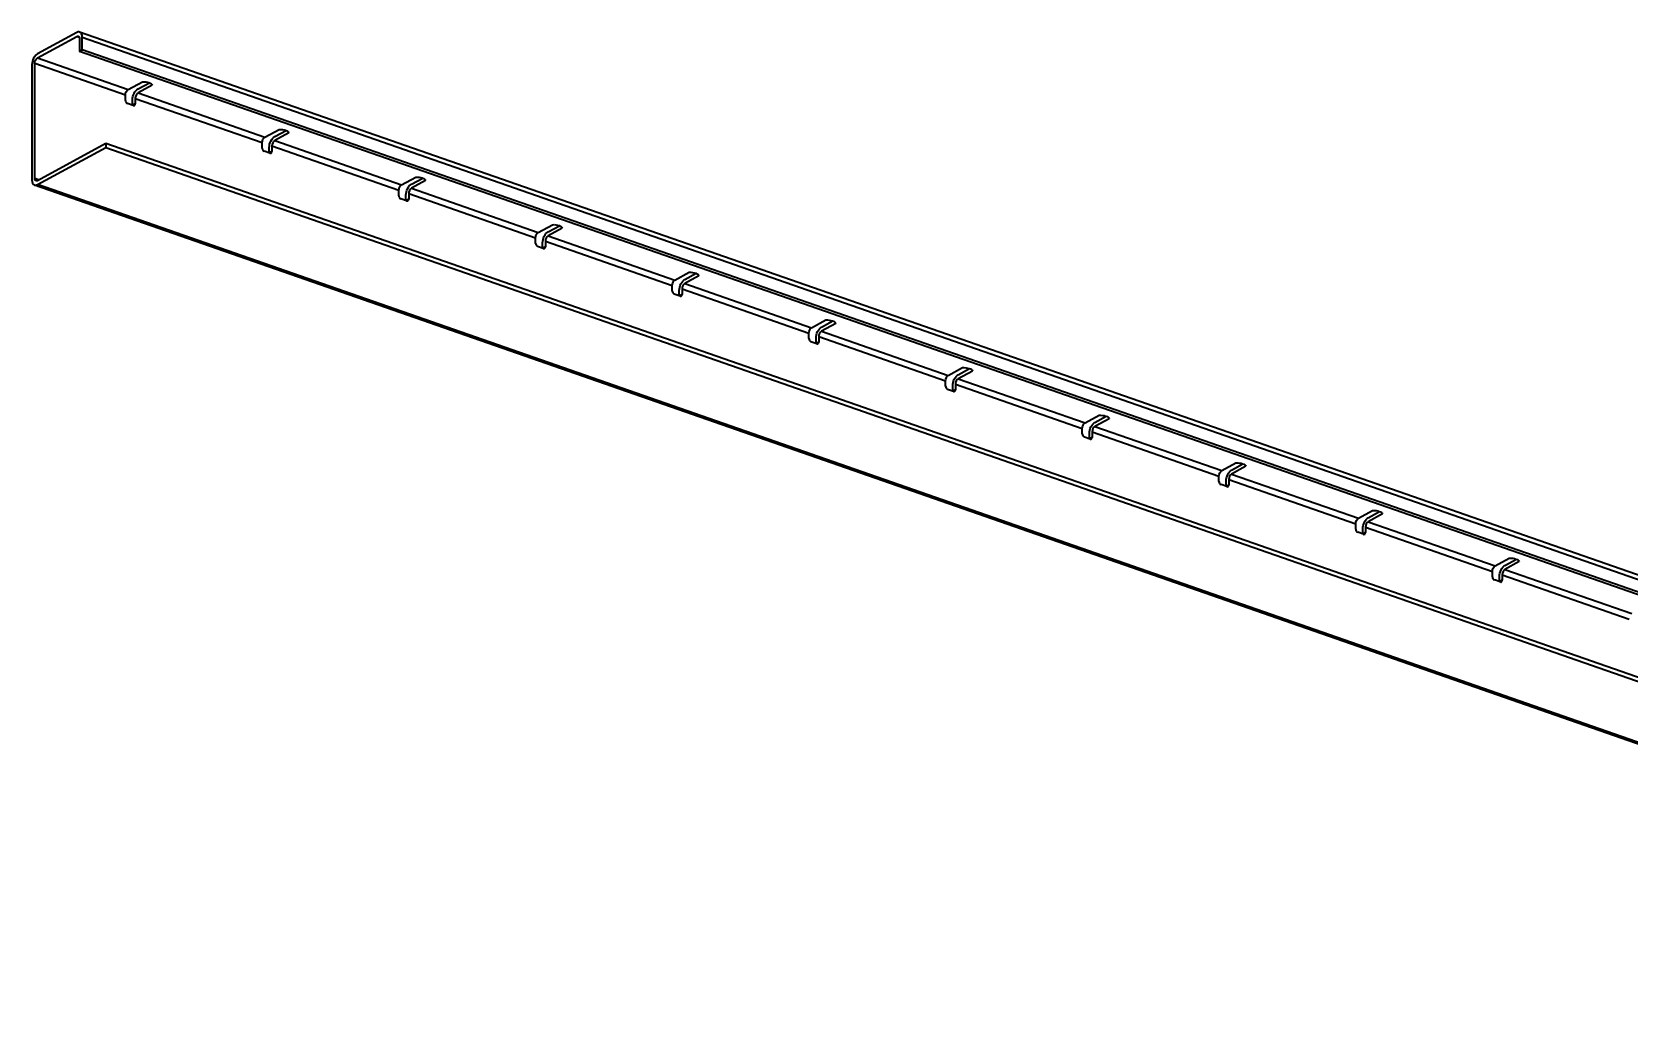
# Model space of a CAD drawing. Header units: millimetres. Extents: x 0 to 420, y 0 to 297.
# Drawn here: x 265 to 356.2, y 166.6 to 222.7 of the extents above; entities that cross this region are included whole.
import ezdxf

# ---------------------------------------------------------------- set-up
doc = ezdxf.new("R2010")
doc.units = ezdxf.units.MM

msp = doc.modelspace()

# ---------------------------------------------------------------- linework, layer by layer
at = {"color": 1, "lineweight": 35}
for p, q in [((267.561, 222.67), (265.312, 221.445)), ((267.604, 222.689), (267.561, 222.67)), ((267.647, 222.699), (267.604, 222.689)), ((267.688, 222.7), (267.647, 222.699)), ((267.726, 222.692), (267.688, 222.7)), ((267.787, 222.653), (267.726, 222.692)), ((403.597, 175.326), (267.726, 222.692)), ((267.834, 222.587), (267.787, 222.653)), ((265.312, 221.22), (267.561, 222.445)), ((267.561, 222.445), (267.604, 222.459)), ((267.561, 222.445), (267.701, 222.396)), ((267.604, 222.459), (267.644, 222.456)), ((267.644, 222.456), (267.674, 222.436)), ((267.674, 222.436), (267.698, 222.403)), ((267.698, 222.403), (267.712, 222.358)), ((267.712, 222.358), (267.717, 222.305)), ((267.717, 222.305), (267.717, 221.585)), ((267.864, 222.497), (267.834, 222.587)), ((267.874, 222.39), (267.864, 222.497)), ((267.874, 221.67), (267.874, 222.39)), ((403.745, 175.024), (267.874, 222.39)), ((265.006, 220.916), (265, 220.825)), ((265, 220.825), (265, 214.254)), ((265.024, 221.01), (265.006, 220.916)), ((265.053, 221.103), (265.024, 221.01)), ((265.091, 221.193), (265.053, 221.103)), ((265.139, 221.274), (265.091, 221.193)), ((265.193, 221.345), (265.139, 221.274)), ((265.156, 220.91), (265.168, 221.002)), ((265.156, 214.339), (265.156, 220.91)), ((265.156, 220.91), (270.341, 219.102)), ((265.168, 221.002), (265.202, 221.094)), ((265.251, 221.403), (265.193, 221.345)), ((265.202, 221.094), (265.253, 221.17)), ((265.312, 221.445), (265.251, 221.403)), ((265.253, 221.17), (265.312, 221.22)), ((265.312, 221.22), (270.497, 219.412)), ((267.717, 221.585), (267.874, 221.67)), ((403.589, 174.219), (267.717, 221.585)), ((403.745, 174.304), (267.874, 221.67)), ((270.341, 219.102), (270.353, 219.195)), ((270.341, 218.787), (270.341, 219.102)), ((270.353, 219.195), (270.387, 219.286)), ((270.387, 219.286), (270.438, 219.362)), ((270.438, 219.362), (270.497, 219.412)), ((270.497, 219.412), (271.309, 219.854)), ((270.753, 218.912), (270.771, 219.006)), ((270.771, 219.006), (270.8, 219.1)), ((270.8, 219.1), (270.839, 219.189)), ((270.839, 219.189), (270.886, 219.271)), ((270.886, 219.271), (270.94, 219.342)), ((270.915, 218.999), (270.903, 218.906)), ((270.949, 219.09), (270.915, 218.999)), ((270.94, 219.342), (270.999, 219.399)), ((271, 219.166), (270.949, 219.09)), ((270.999, 219.399), (271.06, 219.441)), ((271.06, 219.216), (271, 219.166)), ((271.06, 219.441), (271.712, 219.796)), ((271.872, 219.659), (271.06, 219.216)), ((271.06, 219.216), (278.306, 216.69)), ((271.309, 219.854), (271.409, 219.855)), ((271.409, 219.855), (271.507, 219.847)), ((271.507, 219.847), (271.6, 219.831)), ((271.6, 219.831), (271.683, 219.807)), ((271.683, 219.807), (271.755, 219.777)), ((271.755, 219.777), (271.811, 219.741)), ((271.811, 219.741), (271.851, 219.701)), ((271.851, 219.701), (271.872, 219.659)), ((270.341, 218.787), (270.35, 218.732)), ((270.35, 218.732), (270.375, 218.68)), ((270.375, 218.68), (270.413, 218.637)), ((270.413, 218.637), (270.458, 218.611)), ((270.786, 218.497), (270.458, 218.611)), ((270.747, 218.821), (270.753, 218.912)), ((270.747, 218.51), (270.747, 218.821)), ((270.903, 218.591), (270.752, 218.509)), ((270.786, 218.497), (270.824, 218.491)), ((270.824, 218.491), (270.858, 218.5)), ((270.858, 218.5), (270.891, 218.536)), ((270.891, 218.536), (270.903, 218.591)), ((270.903, 218.906), (270.903, 218.591)), ((270.903, 218.906), (278.15, 216.38)), ((269.217, 216.326), (265.312, 214.199)), ((269.217, 216.326), (269.217, 216.101)), ((405.088, 168.96), (269.217, 216.326)), ((278.15, 216.38), (278.162, 216.473)), ((278.15, 216.065), (278.15, 216.38)), ((278.162, 216.473), (278.196, 216.564)), ((278.196, 216.564), (278.246, 216.64)), ((278.246, 216.64), (278.306, 216.69)), ((278.306, 216.69), (279.118, 217.132)), ((278.562, 216.19), (278.58, 216.284)), ((278.58, 216.284), (278.609, 216.378)), ((278.609, 216.378), (278.647, 216.467)), ((278.647, 216.467), (278.695, 216.549)), ((278.695, 216.549), (278.749, 216.62)), ((278.724, 216.277), (278.712, 216.184)), ((278.758, 216.368), (278.724, 216.277)), ((278.749, 216.62), (278.807, 216.677)), ((278.808, 216.444), (278.758, 216.368)), ((278.807, 216.677), (278.868, 216.719)), ((278.868, 216.494), (278.808, 216.444)), ((278.868, 216.719), (279.521, 217.074)), ((279.68, 216.936), (278.868, 216.494)), ((278.868, 216.494), (286.115, 213.968)), ((279.118, 217.132), (279.218, 217.133)), ((279.218, 217.133), (279.316, 217.125)), ((279.316, 217.125), (279.409, 217.109)), ((279.409, 217.109), (279.492, 217.085)), ((279.492, 217.085), (279.564, 217.055)), ((279.564, 217.055), (279.62, 217.019)), ((279.62, 217.019), (279.66, 216.979)), ((279.66, 216.979), (279.68, 216.936)), ((265.312, 213.974), (269.217, 216.101)), ((269.217, 216.101), (405.088, 168.735)), ((278.15, 216.065), (278.159, 216.01)), ((278.159, 216.01), (278.184, 215.957)), ((278.184, 215.957), (278.222, 215.915)), ((278.222, 215.915), (278.267, 215.889)), ((278.595, 215.775), (278.267, 215.889)), ((278.556, 216.099), (278.562, 216.19)), ((278.556, 215.788), (278.556, 216.099)), ((278.712, 215.869), (278.561, 215.787)), ((278.595, 215.775), (278.633, 215.769)), ((278.633, 215.769), (278.667, 215.778)), ((278.667, 215.778), (278.7, 215.814)), ((278.7, 215.814), (278.712, 215.869)), ((278.712, 216.184), (278.712, 215.869)), ((278.712, 216.184), (285.959, 213.658)), ((286.115, 213.968), (286.927, 214.41)), ((286.927, 214.41), (287.027, 214.411)), ((287.027, 214.411), (287.125, 214.403)), ((265, 214.254), (265.01, 214.146)), ((265.01, 214.146), (265.039, 214.057)), ((265.039, 214.057), (265.086, 213.99)), ((265.086, 213.99), (265.148, 213.952)), ((265.148, 213.952), (265.186, 213.944)), ((401.019, 166.587), (265.148, 213.952)), ((265.161, 214.285), (265.156, 214.339)), ((265.156, 214.339), (265.408, 214.251)), ((265.176, 214.24), (265.161, 214.285)), ((265.199, 214.207), (265.176, 214.24)), ((265.186, 213.944), (265.227, 213.945)), ((265.23, 214.188), (265.199, 214.207)), ((265.227, 213.945), (265.269, 213.955)), ((265.27, 214.184), (265.23, 214.188)), ((265.269, 213.955), (265.312, 213.974)), ((265.312, 214.199), (265.27, 214.184)), ((401.184, 166.609), (265.312, 213.974)), ((285.959, 213.658), (285.97, 213.75)), ((285.959, 213.343), (285.959, 213.658)), ((285.97, 213.75), (286.004, 213.842)), ((286.004, 213.842), (286.055, 213.918)), ((286.055, 213.918), (286.115, 213.968)), ((286.371, 213.468), (286.388, 213.562)), ((286.388, 213.562), (286.417, 213.655)), ((286.417, 213.655), (286.456, 213.745)), ((286.456, 213.745), (286.503, 213.827)), ((286.503, 213.827), (286.557, 213.898)), ((286.533, 213.554), (286.521, 213.462)), ((286.566, 213.646), (286.533, 213.554)), ((286.557, 213.898), (286.616, 213.955)), ((286.617, 213.722), (286.566, 213.646)), ((286.616, 213.955), (286.677, 213.997)), ((286.677, 213.772), (286.617, 213.722)), ((286.677, 213.997), (287.329, 214.352)), ((287.489, 214.214), (286.677, 213.772)), ((286.677, 213.772), (293.923, 211.246)), ((287.125, 214.403), (287.217, 214.387)), ((287.217, 214.387), (287.301, 214.363)), ((287.301, 214.363), (287.372, 214.332)), ((287.372, 214.332), (287.429, 214.297)), ((287.429, 214.297), (287.468, 214.257)), ((287.468, 214.257), (287.489, 214.214)), ((285.959, 213.343), (285.967, 213.288)), ((285.967, 213.288), (285.993, 213.235)), ((285.993, 213.235), (286.031, 213.193)), ((286.031, 213.193), (286.076, 213.167)), ((286.404, 213.053), (286.076, 213.167)), ((286.365, 213.377), (286.371, 213.468)), ((286.365, 213.066), (286.365, 213.377)), ((286.521, 213.147), (286.37, 213.064)), ((286.404, 213.053), (286.442, 213.047)), ((286.442, 213.047), (286.475, 213.056)), ((286.475, 213.056), (286.509, 213.091)), ((286.509, 213.091), (286.521, 213.147)), ((286.521, 213.462), (286.521, 213.147)), ((286.521, 213.462), (293.767, 210.936)), ((293.923, 211.246), (294.735, 211.688)), ((294.735, 211.688), (294.835, 211.689)), ((294.835, 211.689), (294.933, 211.681)), ((294.933, 211.681), (295.026, 211.664)), ((293.767, 210.936), (293.779, 211.028)), ((293.767, 210.621), (293.767, 210.936)), ((293.779, 211.028), (293.813, 211.12)), ((293.813, 211.12), (293.864, 211.196)), ((293.864, 211.196), (293.923, 211.246)), ((294.179, 210.746), (294.197, 210.84)), ((294.197, 210.84), (294.226, 210.933)), ((294.226, 210.933), (294.265, 211.023)), ((294.265, 211.023), (294.312, 211.104)), ((294.312, 211.104), (294.366, 211.175)), ((294.341, 210.832), (294.329, 210.74)), ((294.375, 210.924), (294.341, 210.832)), ((294.366, 211.175), (294.425, 211.233)), ((294.426, 211), (294.375, 210.924)), ((294.425, 211.233), (294.486, 211.275)), ((294.486, 211.05), (294.426, 211)), ((294.486, 211.275), (295.138, 211.63)), ((295.298, 211.492), (294.486, 211.05)), ((294.486, 211.05), (301.732, 208.524)), ((295.026, 211.664), (295.11, 211.641)), ((295.11, 211.641), (295.181, 211.61)), ((295.181, 211.61), (295.237, 211.575)), ((295.237, 211.575), (295.277, 211.535)), ((295.277, 211.535), (295.298, 211.492)), ((293.767, 210.621), (293.776, 210.566)), ((293.776, 210.566), (293.802, 210.513)), ((293.802, 210.513), (293.84, 210.471)), ((293.84, 210.471), (293.884, 210.445)), ((294.212, 210.33), (293.884, 210.445)), ((294.173, 210.655), (294.179, 210.746)), ((294.173, 210.344), (294.173, 210.655)), ((294.329, 210.425), (294.178, 210.342)), ((294.212, 210.33), (294.25, 210.324)), ((294.25, 210.324), (294.284, 210.334)), ((294.284, 210.334), (294.317, 210.369)), ((294.317, 210.369), (294.329, 210.425)), ((294.329, 210.74), (294.329, 210.425)), ((294.329, 210.74), (301.576, 208.213)), ((301.732, 208.524), (302.544, 208.966)), ((302.544, 208.966), (302.644, 208.966)), ((302.644, 208.966), (302.742, 208.958)), ((302.742, 208.958), (302.835, 208.942)), ((302.835, 208.942), (302.918, 208.919)), ((301.576, 208.213), (301.588, 208.306)), ((301.576, 207.898), (301.576, 208.213)), ((301.588, 208.306), (301.622, 208.398)), ((301.622, 208.398), (301.672, 208.474)), ((301.672, 208.474), (301.732, 208.524)), ((301.982, 207.932), (301.988, 208.023)), ((301.988, 208.023), (302.006, 208.118)), ((302.006, 208.118), (302.035, 208.211)), ((302.035, 208.211), (302.073, 208.3)), ((302.073, 208.3), (302.121, 208.382)), ((302.121, 208.382), (302.175, 208.453)), ((302.15, 208.11), (302.138, 208.017)), ((302.184, 208.202), (302.15, 208.11)), ((302.175, 208.453), (302.233, 208.511)), ((302.235, 208.278), (302.184, 208.202)), ((302.233, 208.511), (302.294, 208.553)), ((302.294, 208.328), (302.235, 208.278)), ((302.294, 208.553), (302.947, 208.908)), ((303.106, 208.77), (302.294, 208.328)), ((302.294, 208.328), (309.541, 205.801)), ((302.918, 208.919), (302.99, 208.888)), ((302.99, 208.888), (303.046, 208.852)), ((303.046, 208.852), (303.086, 208.812)), ((303.086, 208.812), (303.106, 208.77)), ((301.576, 207.898), (301.585, 207.844)), ((301.585, 207.844), (301.61, 207.791)), ((301.61, 207.791), (301.648, 207.749)), ((301.648, 207.749), (301.693, 207.723)), ((302.021, 207.608), (301.693, 207.723)), ((301.982, 207.622), (301.982, 207.932)), ((302.138, 207.702), (301.987, 207.62)), ((302.021, 207.608), (302.059, 207.602)), ((302.059, 207.602), (302.093, 207.612)), ((302.093, 207.612), (302.126, 207.647)), ((302.126, 207.647), (302.138, 207.702)), ((302.138, 208.017), (302.138, 207.702)), ((302.138, 208.017), (309.385, 205.491)), ((309.541, 205.801), (310.353, 206.244)), ((310.353, 206.244), (310.453, 206.244)), ((310.453, 206.244), (310.551, 206.236)), ((310.551, 206.236), (310.643, 206.22)), ((310.643, 206.22), (310.727, 206.196)), ((310.727, 206.196), (310.798, 206.166)), ((309.385, 205.491), (309.396, 205.584)), ((309.385, 205.176), (309.385, 205.491)), ((309.396, 205.584), (309.43, 205.675)), ((309.43, 205.675), (309.481, 205.752)), ((309.481, 205.752), (309.541, 205.801)), ((309.791, 205.21), (309.797, 205.301)), ((309.797, 205.301), (309.814, 205.395)), ((309.814, 205.395), (309.843, 205.489)), ((309.843, 205.489), (309.882, 205.578)), ((309.882, 205.578), (309.929, 205.66)), ((309.929, 205.66), (309.983, 205.731)), ((309.959, 205.388), (309.947, 205.295)), ((309.947, 205.295), (309.947, 204.98)), ((309.947, 205.295), (317.193, 202.769)), ((309.993, 205.479), (309.959, 205.388)), ((309.983, 205.731), (310.042, 205.789)), ((310.043, 205.556), (309.993, 205.479)), ((310.042, 205.789), (310.103, 205.83)), ((310.103, 205.605), (310.043, 205.556)), ((310.103, 205.83), (310.755, 206.186)), ((310.915, 206.048), (310.103, 205.605)), ((310.103, 205.605), (317.349, 203.079)), ((310.798, 206.166), (310.855, 206.13)), ((310.855, 206.13), (310.894, 206.09)), ((310.894, 206.09), (310.915, 206.048)), ((309.385, 205.176), (309.393, 205.122)), ((309.393, 205.122), (309.419, 205.069)), ((309.419, 205.069), (309.457, 205.026)), ((309.457, 205.026), (309.502, 205)), ((309.83, 204.886), (309.502, 205)), ((309.791, 204.9), (309.791, 205.21)), ((309.947, 204.98), (309.796, 204.898)), ((309.83, 204.886), (309.868, 204.88)), ((309.868, 204.88), (309.901, 204.889)), ((309.901, 204.889), (309.935, 204.925)), ((309.935, 204.925), (309.947, 204.98)), ((317.349, 203.079), (318.162, 203.522)), ((317.912, 203.108), (318.564, 203.464)), ((318.162, 203.522), (318.261, 203.522)), ((318.261, 203.522), (318.359, 203.514)), ((318.359, 203.514), (318.452, 203.498)), ((318.452, 203.498), (318.536, 203.474)), ((318.536, 203.474), (318.607, 203.444)), ((317.193, 202.769), (317.205, 202.862)), ((317.193, 202.454), (317.193, 202.769)), ((317.205, 202.862), (317.239, 202.953)), ((317.239, 202.953), (317.29, 203.03)), ((317.29, 203.03), (317.349, 203.079)), ((317.599, 202.488), (317.605, 202.579)), ((317.605, 202.579), (317.623, 202.673)), ((317.623, 202.673), (317.652, 202.767)), ((317.652, 202.767), (317.691, 202.856)), ((317.691, 202.856), (317.738, 202.938)), ((317.738, 202.938), (317.792, 203.009)), ((317.767, 202.666), (317.755, 202.573)), ((317.755, 202.573), (317.755, 202.258)), ((317.755, 202.573), (325.002, 200.047)), ((317.801, 202.757), (317.767, 202.666)), ((317.792, 203.009), (317.851, 203.066)), ((317.852, 202.834), (317.801, 202.757)), ((317.851, 203.066), (317.912, 203.108)), ((317.912, 202.883), (317.852, 202.834)), ((318.724, 203.326), (317.912, 202.883)), ((317.912, 202.883), (325.158, 200.357)), ((318.607, 203.444), (318.664, 203.408)), ((318.664, 203.408), (318.703, 203.368)), ((318.703, 203.368), (318.724, 203.326)), ((317.193, 202.454), (317.202, 202.399)), ((317.202, 202.399), (317.228, 202.347)), ((317.228, 202.347), (317.266, 202.304)), ((317.266, 202.304), (317.31, 202.278)), ((317.638, 202.164), (317.31, 202.278)), ((317.599, 202.178), (317.599, 202.488)), ((317.755, 202.258), (317.604, 202.176)), ((317.638, 202.164), (317.676, 202.158)), ((317.676, 202.158), (317.71, 202.167)), ((317.71, 202.167), (317.744, 202.203)), ((317.744, 202.203), (317.755, 202.258)), ((325.158, 200.357), (325.97, 200.799)), ((325.72, 200.386), (326.373, 200.741)), ((325.97, 200.799), (326.07, 200.8)), ((326.07, 200.8), (326.168, 200.792)), ((326.168, 200.792), (326.261, 200.776)), ((326.261, 200.776), (326.344, 200.752)), ((326.344, 200.752), (326.416, 200.722)), ((326.416, 200.722), (326.472, 200.686)), ((325.002, 200.047), (325.014, 200.14)), ((325.002, 199.732), (325.002, 200.047)), ((325.014, 200.14), (325.048, 200.231)), ((325.048, 200.231), (325.098, 200.307)), ((325.098, 200.307), (325.158, 200.357)), ((325.408, 199.766), (325.414, 199.857)), ((325.414, 199.857), (325.432, 199.951)), ((325.432, 199.951), (325.461, 200.045)), ((325.461, 200.045), (325.499, 200.134)), ((325.499, 200.134), (325.547, 200.216)), ((325.547, 200.216), (325.601, 200.287)), ((325.576, 199.944), (325.564, 199.851)), ((325.564, 199.851), (325.564, 199.536)), ((325.564, 199.851), (332.811, 197.325)), ((325.61, 200.035), (325.576, 199.944)), ((325.601, 200.287), (325.659, 200.344)), ((325.661, 200.111), (325.61, 200.035)), ((325.659, 200.344), (325.72, 200.386)), ((325.72, 200.161), (325.661, 200.111)), ((326.532, 200.603), (325.72, 200.161)), ((325.72, 200.161), (332.967, 197.635)), ((326.472, 200.686), (326.512, 200.646)), ((326.512, 200.646), (326.532, 200.603)), ((325.002, 199.732), (325.011, 199.677)), ((325.011, 199.677), (325.036, 199.625)), ((325.036, 199.625), (325.074, 199.582)), ((325.074, 199.582), (325.119, 199.556)), ((325.447, 199.442), (325.119, 199.556)), ((325.408, 199.455), (325.408, 199.766)), ((325.564, 199.536), (325.413, 199.454)), ((325.447, 199.442), (325.485, 199.436)), ((325.485, 199.436), (325.519, 199.445)), ((325.519, 199.445), (325.552, 199.481)), ((325.552, 199.481), (325.564, 199.536)), ((332.967, 197.635), (333.779, 198.077)), ((333.529, 197.664), (334.181, 198.019)), ((333.779, 198.077), (333.879, 198.078)), ((333.879, 198.078), (333.977, 198.07)), ((333.977, 198.07), (334.069, 198.054)), ((334.069, 198.054), (334.153, 198.03)), ((334.153, 198.03), (334.224, 198)), ((334.224, 198), (334.281, 197.964)), ((332.811, 197.325), (332.823, 197.417)), ((332.811, 197.01), (332.811, 197.325)), ((332.823, 197.417), (332.856, 197.509)), ((332.856, 197.509), (332.907, 197.585)), ((332.907, 197.585), (332.967, 197.635)), ((333.217, 197.044), (333.223, 197.135)), ((333.223, 197.135), (333.24, 197.229)), ((333.24, 197.229), (333.269, 197.323)), ((333.269, 197.323), (333.308, 197.412)), ((333.308, 197.412), (333.356, 197.494)), ((333.356, 197.494), (333.41, 197.565)), ((333.385, 197.221), (333.373, 197.129)), ((333.373, 197.129), (333.373, 196.814)), ((333.373, 197.129), (340.619, 194.603)), ((333.419, 197.313), (333.385, 197.221)), ((333.41, 197.565), (333.468, 197.622)), ((333.469, 197.389), (333.419, 197.313)), ((333.468, 197.622), (333.529, 197.664)), ((333.529, 197.439), (333.469, 197.389)), ((334.341, 197.881), (333.529, 197.439)), ((333.529, 197.439), (340.776, 194.913)), ((334.281, 197.964), (334.32, 197.924)), ((334.32, 197.924), (334.341, 197.881)), ((332.811, 197.01), (332.82, 196.955)), ((332.82, 196.955), (332.845, 196.902)), ((332.845, 196.902), (332.883, 196.86)), ((332.883, 196.86), (332.928, 196.834)), ((333.256, 196.72), (332.928, 196.834)), ((333.217, 196.733), (333.217, 197.044)), ((333.373, 196.814), (333.222, 196.732)), ((333.256, 196.72), (333.294, 196.714)), ((333.294, 196.714), (333.327, 196.723)), ((333.327, 196.723), (333.361, 196.759)), ((333.361, 196.759), (333.373, 196.814)), ((340.776, 194.913), (341.588, 195.355)), ((341.338, 194.942), (341.99, 195.297)), ((341.588, 195.355), (341.687, 195.356)), ((341.687, 195.356), (341.785, 195.348)), ((341.785, 195.348), (341.878, 195.331)), ((341.878, 195.331), (341.962, 195.308)), ((341.962, 195.308), (342.033, 195.277)), ((342.033, 195.277), (342.09, 195.242)), ((340.619, 194.603), (340.631, 194.695)), ((340.619, 194.288), (340.619, 194.603)), ((340.631, 194.695), (340.665, 194.787)), ((340.665, 194.787), (340.716, 194.863)), ((340.716, 194.863), (340.776, 194.913)), ((341.025, 194.322), (341.031, 194.413)), ((341.031, 194.413), (341.049, 194.507)), ((341.049, 194.507), (341.078, 194.6)), ((341.078, 194.6), (341.117, 194.69)), ((341.117, 194.69), (341.164, 194.771)), ((341.164, 194.771), (341.218, 194.842)), ((341.193, 194.499), (341.182, 194.407)), ((341.182, 194.407), (341.182, 194.092)), ((341.182, 194.407), (348.428, 191.881)), ((341.227, 194.591), (341.193, 194.499)), ((341.218, 194.842), (341.277, 194.9)), ((341.278, 194.667), (341.227, 194.591)), ((341.277, 194.9), (341.338, 194.942)), ((341.338, 194.717), (341.278, 194.667)), ((342.15, 195.159), (341.338, 194.717)), ((341.338, 194.717), (348.584, 192.191)), ((342.09, 195.242), (342.129, 195.202)), ((342.129, 195.202), (342.15, 195.159)), ((340.619, 194.288), (340.628, 194.233)), ((340.628, 194.233), (340.654, 194.18)), ((340.654, 194.18), (340.692, 194.138)), ((340.692, 194.138), (340.736, 194.112)), ((341.064, 193.998), (340.736, 194.112)), ((341.025, 194.011), (341.025, 194.322)), ((341.182, 194.092), (341.03, 194.009)), ((341.064, 193.998), (341.102, 193.992)), ((341.102, 193.992), (341.136, 194.001)), ((341.136, 194.001), (341.17, 194.036)), ((341.17, 194.036), (341.182, 194.092)), ((348.584, 192.191), (349.396, 192.633)), ((349.146, 192.22), (349.799, 192.575)), ((349.396, 192.633), (349.496, 192.634)), ((349.496, 192.634), (349.594, 192.626)), ((349.594, 192.626), (349.687, 192.609)), ((349.687, 192.609), (349.77, 192.586)), ((349.77, 192.586), (349.842, 192.555)), ((349.842, 192.555), (349.898, 192.519)), ((349.898, 192.519), (349.938, 192.48)), ((348.428, 191.881), (348.44, 191.973)), ((348.428, 191.566), (348.428, 191.881)), ((348.44, 191.973), (348.474, 192.065)), ((348.474, 192.065), (348.524, 192.141)), ((348.524, 192.141), (348.584, 192.191)), ((348.834, 191.6), (348.84, 191.691)), ((348.834, 191.289), (348.834, 191.6)), ((348.84, 191.691), (348.858, 191.785)), ((348.858, 191.785), (348.887, 191.878)), ((348.887, 191.878), (348.926, 191.968)), ((348.926, 191.968), (348.973, 192.049)), ((348.973, 192.049), (349.027, 192.12)), ((349.002, 191.777), (348.99, 191.685)), ((348.99, 191.685), (348.99, 191.37)), ((348.99, 191.685), (356.237, 189.158)), ((349.036, 191.869), (349.002, 191.777)), ((349.027, 192.12), (349.085, 192.178)), ((349.087, 191.945), (349.036, 191.869)), ((349.085, 192.178), (349.146, 192.22)), ((349.146, 191.995), (349.087, 191.945)), ((349.959, 192.437), (349.146, 191.995)), ((349.146, 191.995), (356.393, 189.469)), ((349.938, 192.48), (349.959, 192.437)), ((348.428, 191.566), (348.437, 191.511)), ((348.437, 191.511), (348.462, 191.458)), ((348.462, 191.458), (348.5, 191.416)), ((348.5, 191.416), (348.545, 191.39)), ((348.873, 191.275), (348.545, 191.39)), ((348.99, 191.37), (348.839, 191.287)), ((348.873, 191.275), (348.911, 191.269)), ((348.911, 191.269), (348.945, 191.279)), ((348.945, 191.279), (348.978, 191.314)), ((348.978, 191.314), (348.99, 191.37))]:
    msp.add_line(p, q, dxfattribs=at)

doc.saveas('drawing.dxf')
